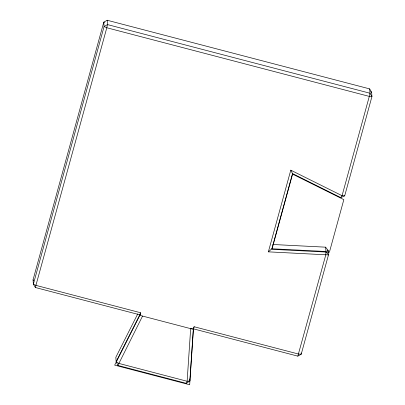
<?xml version="1.0" encoding="UTF-8"?>
<svg xmlns="http://www.w3.org/2000/svg" width="405" height="405" viewBox="0 0 405 405"><rect width="100%" height="100%" fill="white"/><g stroke="black" fill="none" stroke-linecap="round" stroke-linejoin="round"><path stroke-width="0.61" d="M272.833 244.493L325.635 247.171L328.161 250.589L328.475 254.927L301.219 354.213L298.581 354.056L194.117 326.739L193.357 328.825L189.859 380.897L186.371 383.353L117.906 365.447L116.144 361.619L115.83 357.281L137.766 313.86M194.117 326.739L193.398 329.366L189.677 384.75L114.676 365.138L139.826 315.358L140.545 312.726L36.085 285.409L33.367 284.168L33.058 279.83L103.781 22.179L107.183 20.25L369.674 88.897L371.633 92.229L371.942 96.567L344.69 195.853L340.747 197.579L292.526 173.573L290.78 170.171L268.358 251.849L328.475 254.927L325.944 251.505L325.635 247.171M268.358 251.849L271.887 248.766L292.526 173.573M327.827 251.804L328.161 250.589L327.078 250.093M140.545 312.726L139.786 314.817L35.326 287.494L106.809 27.758L107.492 24.589L107.183 20.25M117.906 365.447L142.555 316.072M186.371 383.353L187.13 381.267L190.664 328.652L192.82 328.789M193.357 328.825L297.817 356.142L325.833 254.765L325.944 251.505L271.887 248.766M139.786 314.817L116.144 361.619L118.665 363.361L187.13 381.267L189.859 380.897L189.727 379.034M139.892 315.151L140.464 314.027M340.747 197.579L342.048 195.696L369.304 96.405L369.988 93.236L369.674 88.897M297.817 356.142L301.219 354.213L301.128 352.978M104.839 22.24L103.781 22.179L104.09 26.517L33.367 284.168L35.326 287.494M344.69 195.853L342.048 195.696L290.78 170.171M139.826 315.358L193.398 329.366M370.545 91.732L371.633 92.229M33.058 279.83L33.615 280.781M292.567 174.115L271.927 249.308L329.402 252.224L343.835 199.64L292.567 174.115M107.492 24.589L104.09 26.517L106.809 27.758L369.304 96.405L371.942 96.567L369.988 93.236L107.492 24.589"/></g></svg>
